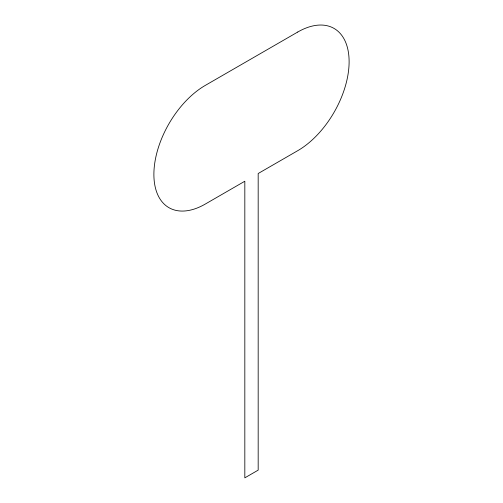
<?xml version="1.0" encoding="UTF-8"?>
<svg xmlns="http://www.w3.org/2000/svg" width="503" height="503" viewBox="0 0 503 503"><rect width="100%" height="100%" fill="white"/><g stroke="black" fill="none" stroke-linecap="round" stroke-linejoin="round"><path stroke-width="0.75" d="M297.738 32.035L205.262 85.422A72.658 41.95 -60 0 0 153.887 174.409A72.658 41.95 -60 0 0 205.262 204.073L244.823 181.231L244.823 477.85L258.177 470.135L258.177 173.522L297.738 150.68A72.658 41.95 -60 0 0 349.113 61.693A72.658 41.95 -60 0 0 297.738 32.035"/></g></svg>
